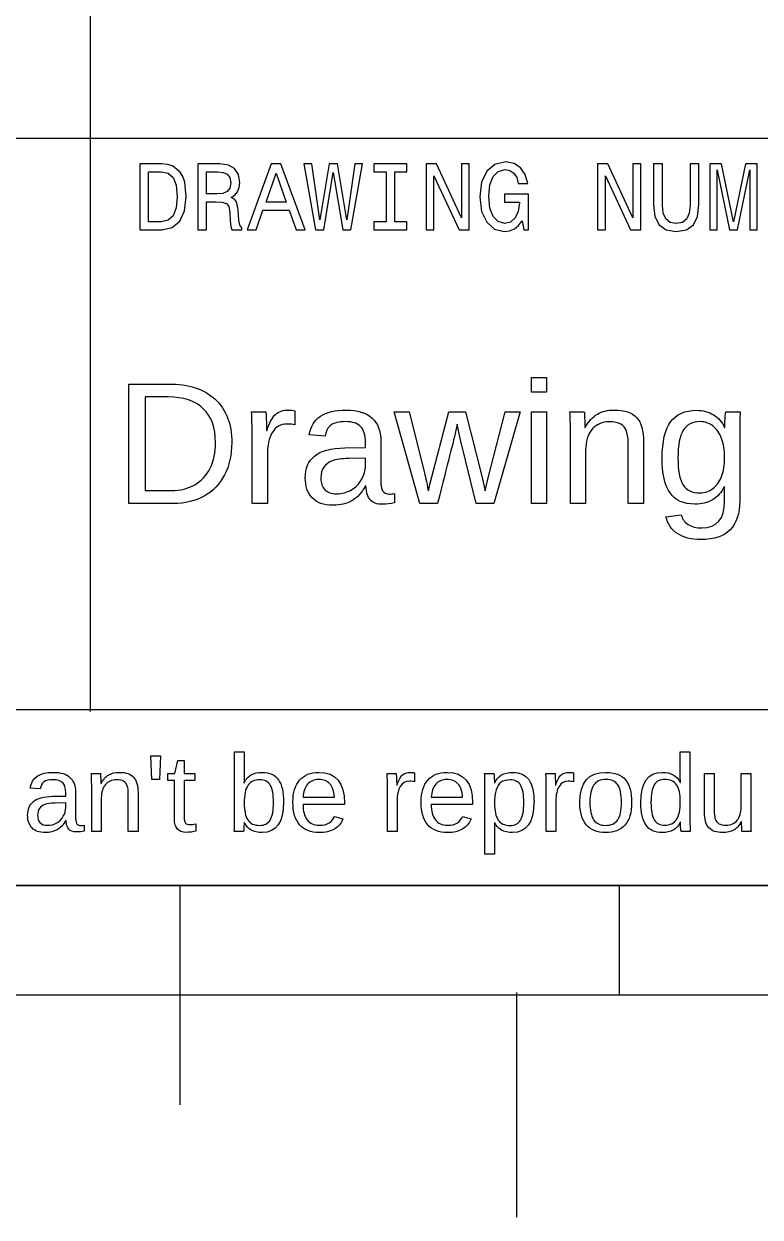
# Model space of a CAD drawing. Extents: x 0 to 297, y -130 to 79.
# Drawn here: x 183.63 to 200.38, y -128.19 to -101.03 of the extents above; entities that cross this region are included whole.
import ezdxf

# ---------------------------------------------------------------- set-up
doc = ezdxf.new("R2010")
doc.units = 0
doc.layers.get('0').update_dxf_attribs({"linetype": 'CONTINUOUS'})

msp = doc.modelspace()

# ---------------------------------------------------------------- linework, layer by layer
at = {"color": 7}
for p, q in [((185.13888, -116.678155), (185.13888, -73.882775)), ((147.08879, -103.636775), (266.15528, -103.636775)), ((186.76288, -104.217775), (186.263881, -104.217775)), ((186.263881, -104.217775), (186.263881, -105.717775)), ((186.89288, -104.230775), (186.76288, -104.217775)), ((186.76288, -104.217775), (186.76288, -104.217775)), ((187.00788, -104.265775), (186.89288, -104.230775)), ((188.085878, -104.217775), (187.584879, -104.217775)), ((187.584879, -104.217775), (187.584879, -105.717775)), ((188.280878, -104.246775), (188.085878, -104.217775)), ((188.422878, -104.328775), (188.280878, -104.246775)), ((189.257877, -104.215775), (188.710878, -105.717775)), ((189.477877, -104.215775), (189.257877, -104.215775)), ((190.026876, -105.717775), (189.477877, -104.215775)), ((190.177876, -104.215775), (190.000876, -104.215775)), ((190.000876, -104.215775), (190.260876, -105.717775)), ((190.363876, -105.493775), (190.177876, -104.215775)), ((190.573875, -104.215775), (190.363876, -105.493775)), ((190.761875, -104.215775), (190.573875, -104.215775)), ((190.975875, -105.493775), (190.761875, -104.215775)), ((191.161875, -104.215775), (190.975875, -105.493775)), ((191.070875, -105.717775), (191.334875, -104.215775)), ((191.334875, -104.215775), (191.161875, -104.215775)), ((192.345873, -104.217775), (191.593874, -104.217775)), ((191.593874, -104.217775), (191.593874, -104.399775)), ((192.345873, -104.399775), (192.345873, -104.217775)), ((193.013873, -104.217775), (192.778873, -104.217775)), ((192.778873, -104.217775), (192.778873, -105.717775)), ((193.582872, -105.447775), (193.013873, -104.217775)), ((193.763872, -104.217775), (193.582872, -104.217775)), ((193.582872, -104.217775), (193.582872, -105.447775)), ((193.763872, -105.717775), (193.763872, -104.217775)), ((194.347871, -104.230775), (194.161871, -104.388775)), ((194.593871, -104.176775), (194.347871, -104.230775)), ((194.78187, -104.211775), (194.593871, -104.176775)), ((194.93087, -104.306775), (194.78187, -104.211775)), ((196.917868, -104.217775), (196.681868, -104.217775)), ((196.681868, -104.217775), (196.681868, -105.717775)), ((197.485867, -105.447775), (196.917868, -104.217775)), ((197.667867, -104.217775), (197.485867, -104.217775)), ((197.485867, -104.217775), (197.485867, -105.447775)), ((197.667867, -105.717775), (197.667867, -104.217775)), ((198.157866, -104.217775), (197.958867, -104.217775)), ((197.958867, -104.217775), (197.958867, -105.147775)), ((198.157866, -105.158775), (198.157866, -104.217775)), ((198.991865, -104.217775), (198.790866, -104.217775)), ((198.790866, -104.217775), (198.790866, -105.158775)), ((198.991865, -105.147775), (198.991865, -104.217775)), ((199.502865, -104.217775), (199.236865, -104.217775)), ((199.236865, -104.217775), (199.236865, -105.717775)), ((199.776864, -105.540775), (199.502865, -104.217775)), ((200.053864, -104.217775), (199.776864, -105.540775)), ((200.316864, -104.217775), (200.053864, -104.217775)), ((200.316864, -105.717775), (200.316864, -104.217775)), ((186.46488, -105.538775), (186.46488, -104.397775)), ((186.46488, -104.397775), (186.74788, -104.397775)), ((186.74788, -104.397775), (186.91288, -104.429775)), ((186.74788, -104.397775), (186.74788, -104.397775)), ((186.91288, -104.429775), (187.02488, -104.529775)), ((187.18288, -104.405775), (187.00788, -104.265775)), ((187.02488, -104.529775), (187.09188, -104.706775)), ((187.242879, -104.509775), (187.18288, -104.405775)), ((187.285879, -104.639775), (187.242879, -104.509775)), ((187.785879, -104.900775), (187.785879, -104.401775)), ((187.785879, -104.401775), (188.029879, -104.401775)), ((188.029879, -104.401775), (188.161878, -104.414775)), ((188.029879, -104.401775), (188.029879, -104.401775)), ((188.161878, -104.414775), (188.254878, -104.455775)), ((188.254878, -104.455775), (188.312878, -104.531775)), ((188.312878, -104.531775), (188.332878, -104.650775)), ((188.509878, -104.464775), (188.422878, -104.328775)), ((188.539878, -104.645775), (188.509878, -104.464775)), ((189.136877, -105.093775), (189.367877, -104.431775)), ((189.367877, -104.431775), (189.598877, -105.093775)), ((190.450876, -105.717775), (190.666875, -104.416775)), ((190.666875, -104.416775), (190.888875, -105.717775)), ((191.593874, -104.399775), (191.870874, -104.399775)), ((191.870874, -104.399775), (191.870874, -105.536775)), ((192.069874, -105.536775), (192.069874, -104.399775)), ((192.069874, -104.399775), (192.345873, -104.399775)), ((192.957873, -105.717775), (192.957873, -104.488775)), ((192.957873, -104.488775), (193.532872, -105.717775)), ((194.161871, -104.388775), (194.042871, -104.637775)), ((194.232871, -104.699775), (194.306871, -104.507775)), ((194.306871, -104.507775), (194.422871, -104.390775)), ((194.422871, -104.390775), (194.580871, -104.349775)), ((194.580871, -104.349775), (194.688871, -104.371775)), ((194.688871, -104.371775), (194.77787, -104.431775)), ((194.77787, -104.431775), (194.84287, -104.533775)), ((195.03687, -104.462775), (194.93087, -104.306775)), ((195.09287, -104.669775), (195.03687, -104.462775)), ((196.860868, -105.717775), (196.860868, -104.488775)), ((196.860868, -104.488775), (197.435867, -105.717775)), ((199.402865, -105.717775), (199.402865, -104.356775)), ((199.402865, -104.356775), (199.683865, -105.717775)), ((199.869864, -105.717775), (200.148864, -104.356775)), ((200.148864, -104.356775), (200.148864, -105.717775)), ((187.09188, -104.706775), (187.11388, -104.967775)), ((187.320879, -104.967775), (187.285879, -104.639775)), ((188.310878, -104.775775), (188.252878, -104.851775)), ((188.332878, -104.650775), (188.310878, -104.775775)), ((188.487878, -104.855775), (188.526878, -104.760775)), ((188.526878, -104.760775), (188.539878, -104.645775)), ((194.042871, -104.637775), (194.001871, -104.967775)), ((194.208871, -104.961775), (194.232871, -104.699775)), ((194.84287, -104.533775), (194.87887, -104.669775)), ((194.87887, -104.669775), (195.09287, -104.669775)), ((187.11388, -104.967775), (187.08988, -105.220775)), ((187.281879, -105.289775), (187.320879, -104.967775)), ((188.016879, -104.900775), (187.785879, -104.900775)), ((188.152878, -104.890775), (188.016879, -104.900775)), ((188.252878, -104.851775), (188.152878, -104.890775)), ((188.340878, -104.985775), (188.427878, -104.931775)), ((188.418878, -105.026775), (188.340878, -104.985775)), ((188.468878, -105.082775), (188.418878, -105.026775)), ((188.427878, -104.931775), (188.487878, -104.855775)), ((194.001871, -104.967775), (194.042871, -105.300775)), ((194.234871, -105.225775), (194.208871, -104.961775)), ((195.11287, -104.907775), (194.565871, -104.907775)), ((194.565871, -104.907775), (194.565871, -105.091775)), ((195.11287, -105.717775), (195.11287, -104.907775)), ((187.08988, -105.220775), (187.02288, -105.398775)), ((187.17388, -105.525775), (187.281879, -105.289775)), ((187.785879, -105.717775), (187.785879, -105.084775)), ((187.785879, -105.084775), (187.990879, -105.084775)), ((187.990879, -105.084775), (188.141878, -105.091775)), ((188.141878, -105.091775), (188.236878, -105.121775)), ((188.236878, -105.121775), (188.288878, -105.192775)), ((188.288878, -105.192775), (188.310878, -105.320775)), ((188.310878, -105.320775), (188.321878, -105.514775)), ((188.504878, -105.261775), (188.468878, -105.082775)), ((188.520878, -105.503775), (188.504878, -105.261775)), ((188.909877, -105.717775), (189.066877, -105.276775)), ((189.066877, -105.276775), (189.665877, -105.276775)), ((189.598877, -105.093775), (189.136877, -105.093775)), ((189.136877, -105.093775), (189.136877, -105.093775)), ((189.665877, -105.276775), (189.823876, -105.717775)), ((194.042871, -105.300775), (194.161871, -105.549775)), ((194.308871, -105.417775), (194.234871, -105.225775)), ((194.565871, -105.091775), (194.90287, -105.091775)), ((194.87687, -105.302775), (194.80787, -105.449775)), ((194.90287, -105.104775), (194.87687, -105.302775)), ((194.90287, -105.091775), (194.90287, -105.104775)), ((197.958867, -105.147775), (197.989867, -105.417775)), ((197.958867, -105.147775), (197.958867, -105.147775)), ((198.174866, -105.344775), (198.157866, -105.158775)), ((198.233866, -105.473775), (198.174866, -105.344775)), ((198.771866, -105.341775), (198.713866, -105.473775)), ((198.790866, -105.158775), (198.771866, -105.341775)), ((198.959865, -105.419775), (198.991865, -105.147775)), ((186.74788, -105.538775), (186.46488, -105.538775)), ((186.90788, -105.503775), (186.74788, -105.538775)), ((187.02288, -105.398775), (186.90788, -105.503775)), ((186.99888, -105.670775), (187.17388, -105.525775)), ((188.321878, -105.514775), (188.334878, -105.642775)), ((188.537878, -105.616775), (188.520878, -105.503775)), ((188.587878, -105.676775), (188.537878, -105.616775)), ((191.870874, -105.536775), (191.593874, -105.536775)), ((191.593874, -105.536775), (191.593874, -105.717775)), ((191.870874, -105.536775), (191.870874, -105.536775)), ((192.345873, -105.536775), (192.069874, -105.536775)), ((192.345873, -105.717775), (192.345873, -105.536775)), ((194.161871, -105.549775), (194.336871, -105.707775)), ((194.422871, -105.534775), (194.308871, -105.417775)), ((194.569871, -105.573775), (194.422871, -105.534775)), ((194.70187, -105.542775), (194.569871, -105.573775)), ((194.80787, -105.449775), (194.70187, -105.542775)), ((194.88587, -105.622775), (194.96787, -105.516775)), ((194.96787, -105.516775), (195.00487, -105.717775)), ((194.96787, -105.516775), (194.96787, -105.516775)), ((197.989867, -105.417775), (198.084866, -105.609775)), ((198.084866, -105.609775), (198.244866, -105.720775)), ((198.332866, -105.551775), (198.233866, -105.473775)), ((198.475866, -105.577775), (198.332866, -105.551775)), ((198.613866, -105.551775), (198.475866, -105.577775)), ((198.713866, -105.473775), (198.613866, -105.551775)), ((198.704866, -105.720775), (198.864866, -105.609775)), ((198.864866, -105.609775), (198.959865, -105.419775)), ((186.263881, -105.717775), (186.76288, -105.717775)), ((186.76288, -105.717775), (186.99888, -105.670775)), ((187.584879, -105.717775), (187.785879, -105.717775)), ((187.584879, -105.717775), (187.584879, -105.717775)), ((188.334878, -105.642775), (188.360878, -105.717775)), ((188.360878, -105.717775), (188.587878, -105.717775)), ((188.587878, -105.717775), (188.587878, -105.676775)), ((188.710878, -105.717775), (188.909877, -105.717775)), ((188.710878, -105.717775), (188.710878, -105.717775)), ((189.823876, -105.717775), (190.026876, -105.717775)), ((190.260876, -105.717775), (190.450876, -105.717775)), ((190.260876, -105.717775), (190.260876, -105.717775)), ((190.888875, -105.717775), (191.070875, -105.717775)), ((191.593874, -105.717775), (192.345873, -105.717775)), ((192.778873, -105.717775), (192.957873, -105.717775)), ((192.778873, -105.717775), (192.778873, -105.717775)), ((193.532872, -105.717775), (193.763872, -105.717775)), ((194.336871, -105.707775), (194.556871, -105.758775)), ((194.556871, -105.758775), (194.680871, -105.741775)), ((194.680871, -105.741775), (194.79087, -105.698775)), ((194.79087, -105.698775), (194.88587, -105.622775)), ((195.00487, -105.717775), (195.11287, -105.717775)), ((196.681868, -105.717775), (196.860868, -105.717775)), ((196.681868, -105.717775), (196.681868, -105.717775)), ((197.435867, -105.717775), (197.667867, -105.717775)), ((198.244866, -105.720775), (198.475866, -105.758775)), ((198.475866, -105.758775), (198.704866, -105.720775)), ((199.236865, -105.717775), (199.402865, -105.717775)), ((199.236865, -105.717775), (199.236865, -105.717775)), ((199.683865, -105.717775), (199.869864, -105.717775)), ((200.148864, -105.717775), (200.316864, -105.717775)), ((195.17691, -109.416261), (195.17691, -109.084431)), ((195.17691, -109.084431), (195.52418, -109.084431)), ((195.52418, -109.084431), (195.52418, -109.416261)), ((186.01682, -111.947441), (186.01682, -109.229121)), ((186.01682, -109.229121), (186.91585, -109.229121)), ((195.52418, -109.416261), (195.17691, -109.416261)), ((186.90813, -109.524301), (186.38531, -109.524301)), ((186.38531, -109.524301), (186.38531, -111.652261)), ((188.80842, -109.859991), (189.13639, -109.859991)), ((189.79645, -109.840691), (189.79645, -110.159011)), ((192.63799, -111.947441), (192.05342, -109.859991)), ((192.05342, -109.859991), (192.39683, -109.859991)), ((192.39683, -109.859991), (192.74988, -111.277991)), ((192.86568, -111.517221), (193.30169, -109.859991)), ((193.30169, -109.859991), (193.67403, -109.859991)), ((193.67403, -109.859991), (194.03866, -111.293421)), ((194.18726, -111.391821), (194.58275, -109.859991)), ((194.9223, -109.859991), (194.32418, -111.947441)), ((194.58275, -109.859991), (194.9223, -109.859991)), ((195.17691, -111.947441), (195.17691, -109.859991)), ((195.17691, -109.859991), (195.52418, -109.859991)), ((195.52418, -109.859991), (195.52418, -111.947441)), ((196.05278, -109.859951), (196.38076, -109.859951)), ((199.60094, -109.859951), (199.93084, -109.859951)), ((193.55634, -110.471561), (193.48684, -110.145521)), ((196.39676, -110.216881), (196.40276, -110.216881)), ((199.57354, -110.216861), (199.57754, -110.216861)), ((188.82002, -111.947441), (188.82002, -110.346161)), ((189.15179, -110.286351), (189.15979, -110.286351)), ((190.48497, -110.417261), (190.12227, -110.384461)), ((193.92097, -111.947441), (193.55634, -110.471561)), ((196.06438, -111.947401), (196.06438, -110.305611)), ((199.91924, -110.292101), (199.91924, -111.887591)), ((187.98659, -110.560311), (187.98659, -110.560311)), ((188.357, -110.560311), (188.357, -110.560311)), ((190.93063, -110.681851), (191.39944, -110.673851)), ((191.39944, -110.673851), (191.39944, -110.560031)), ((191.75056, -110.523371), (191.75056, -111.422401)), ((196.41165, -110.737761), (196.41165, -111.947401)), ((197.38205, -111.947441), (197.38205, -110.623971)), ((197.73201, -110.556411), (197.73201, -111.947401)), ((189.16751, -110.859321), (189.16751, -111.947421)), ((191.39942, -110.917241), (191.01935, -110.925241)), ((191.39942, -111.088941), (191.39942, -110.917241)), ((199.57368, -110.903661), (199.57368, -110.903711)), ((194.03866, -111.293421), (194.12746, -111.659981)), ((191.41099, -111.547861), (191.39939, -111.547861)), ((192.83288, -111.659981), (192.86568, -111.517221)), ((194.12746, -111.659981), (194.18726, -111.391821)), ((199.57368, -111.559621), (199.56968, -111.559621)), ((199.57368, -111.895311), (199.57368, -111.559621)), ((186.38531, -111.652261), (186.99109, -111.652261)), ((190.73966, -111.725911), (190.73963, -111.725581)), ((192.05923, -111.719541), (192.05923, -111.935611)), ((187.03353, -111.947441), (186.01682, -111.947441)), ((189.16751, -111.947421), (188.82002, -111.947441)), ((190.66048, -111.985811), (190.66053, -111.986031)), ((193.03927, -111.947441), (192.63799, -111.947441)), ((194.32418, -111.947441), (193.92097, -111.947441)), ((195.52418, -111.947441), (195.17691, -111.947441)), ((196.41165, -111.947401), (196.06438, -111.947401)), ((197.73201, -111.947401), (197.38205, -111.947441)), ((198.24057, -112.252261), (198.58976, -112.202061)), ((199.04529, -112.767331), (199.04507, -112.767371)), ((147.08866, -116.636775), (266.15514, -116.636775)), ((186.53853, -118.231275), (186.51293, -117.690505)), ((186.51293, -117.690505), (186.73754, -117.690505)), ((186.73754, -117.690505), (186.71065, -118.231275)), ((187.06221, -118.089675), (187.12691, -117.794265)), ((187.12691, -117.794265), (187.2734, -117.794265)), ((187.2734, -117.794265), (187.2734, -118.089675)), ((188.42118, -119.138255), (188.42118, -117.598945)), ((188.42118, -117.598945), (188.64091, -117.598945)), ((188.64091, -117.598945), (188.64091, -118.115305)), ((198.56611, -118.146985), (198.56611, -117.598885)), ((198.56611, -117.598885), (198.78584, -117.598885)), ((198.78584, -117.598885), (198.78584, -119.138195)), ((185.16187, -118.089715), (185.36939, -118.089715)), ((186.90107, -118.249585), (186.90107, -118.089675)), ((186.90107, -118.089675), (187.06221, -118.089675)), ((187.2734, -118.089675), (187.51754, -118.089675)), ((187.51754, -118.089675), (187.51754, -118.249585)), ((191.89407, -118.089675), (192.10159, -118.089675)), ((192.51941, -118.077415), (192.51941, -118.278835)), ((194.11231, -118.089675), (194.32471, -118.089675)), ((195.50736, -118.089675), (195.71488, -118.089675)), ((196.1327, -118.077415), (196.1327, -118.278835)), ((199.11577, -118.089695), (199.33759, -118.089675)), ((199.11577, -118.969815), (199.11577, -118.089695)), ((199.33759, -118.089675), (199.33759, -118.927075)), ((199.95163, -118.855025), (199.95163, -118.089645)), ((199.95163, -118.089645), (200.17135, -118.089645)), ((200.17135, -118.089645), (200.17135, -119.128455)), ((185.16887, -119.410515), (185.16887, -118.371695)), ((185.37839, -118.315635), (185.38239, -118.315635)), ((186.71065, -118.231275), (186.53853, -118.231275)), ((187.05366, -118.249585), (186.90107, -118.249585)), ((187.05366, -119.130935), (187.05366, -118.249585)), ((187.51754, -118.249585), (187.2734, -118.249585)), ((187.2734, -118.249585), (187.2734, -119.083325)), ((188.63591, -118.302075), (188.64091, -118.302075)), ((192.11159, -118.359445), (192.11659, -118.359445)), ((194.11931, -119.929275), (194.11931, -118.359445)), ((194.33771, -118.302175), (194.34271, -118.302175)), ((195.72488, -118.359445), (195.72988, -118.359445)), ((198.56811, -118.294695), (198.56611, -118.146985)), ((198.56611, -118.294695), (198.56811, -118.294695)), ((183.99939, -118.442295), (183.7699, -118.421495)), ((184.28145, -118.609695), (184.57808, -118.604695)), ((184.57808, -118.604695), (184.57808, -118.532695)), ((184.80017, -118.509385), (184.80017, -119.078235)), ((185.3886, -118.645135), (185.3886, -119.410515)), ((186.00264, -119.410475), (186.00264, -118.573075)), ((186.22346, -118.530455), (186.22346, -119.410585)), ((189.98213, -118.628035), (190.69502, -118.628005)), ((191.90107, -119.410475), (191.90107, -118.397285)), ((192.89961, -118.628035), (193.6125, -118.628005)), ((195.51436, -119.410475), (195.51436, -118.397285)), ((184.578, -118.758655), (184.33752, -118.763655)), ((184.578, -118.867295), (184.578, -118.758655)), ((189.30719, -118.750965), (189.30708, -118.750965)), ((189.53812, -118.743995), (189.53779, -118.743965)), ((190.92208, -118.796415), (189.97969, -118.796455)), ((190.92208, -118.767115), (190.92208, -118.796415)), ((192.12148, -118.721955), (192.12148, -119.410435)), ((193.83956, -118.796415), (192.89717, -118.796455)), ((193.83956, -118.767115), (193.83956, -118.796415)), ((195.00533, -118.748935), (195.00532, -118.748965)), ((195.23749, -118.744045), (195.23604, -118.743965)), ((195.73477, -118.721955), (195.73477, -119.410435)), ((197.22827, -118.748855), (197.22822, -118.748855)), ((197.45894, -118.748855), (197.45894, -118.748855)), ((197.89961, -118.748855), (197.89961, -118.748855)), ((184.58527, -119.157035), (184.57827, -119.157035)), ((190.69381, -119.067435), (190.88668, -119.122335)), ((193.61129, -119.067435), (193.80416, -119.122335)), ((199.96083, -119.184615), (199.95683, -119.184615)), ((184.11074, -119.434185), (184.11055, -119.434885)), ((184.16058, -119.270175), (184.16055, -119.270095)), ((184.99547, -119.265735), (184.99547, -119.402455)), ((185.3886, -119.410515), (185.16887, -119.410515)), ((186.22346, -119.410585), (186.00264, -119.410475)), ((187.53949, -119.238305), (187.5395, -119.400705)), ((188.62658, -119.410475), (188.41418, -119.410475)), ((188.64058, -119.205405), (188.63858, -119.205405)), ((192.12148, -119.410435), (191.90107, -119.410475)), ((194.34004, -119.205395), (194.33404, -119.205395)), ((194.33904, -119.412915), (194.33904, -119.929275)), ((195.73477, -119.410435), (195.51436, -119.410475)), ((198.56988, -119.198035), (198.56611, -119.198065)), ((198.79284, -119.410415), (198.58288, -119.410415)), ((200.17835, -119.410445), (199.97083, -119.410445)), ((194.33904, -119.929275), (194.11931, -119.929275)), ((9.995553, -120.629921), (286.70447, -120.629921)), ((147.09296, -120.636775), (287.18473, -120.636775)), ((187.175, -120.629921), (187.175, -125.629921)), ((197.175, -120.629921), (197.175, -123.129921)), ((137.15173, -123.129921), (287.19826, -123.129921)), ((194.842, -123.074191), (194.842, -128.185651))]:
    msp.add_line(p, q, dxfattribs=at)
for points in [[(186.91585, -109.229121), (187.376297, -109.229121), (187.73128, -109.344878), (187.9808, -109.576391)], [(187.70877, -109.790531), (187.52485, -109.613045), (187.25797, -109.524301), (186.90813, -109.524301)], [(187.9808, -109.576391), (188.2316, -109.806611), (188.357, -110.134585), (188.357, -110.560311)], [(187.98659, -110.560311), (187.98659, -110.223331), (187.893983, -109.966738), (187.70877, -109.790531)], [(188.82002, -110.346161), (188.82002, -110.199535), (188.816153, -110.037478), (188.80842, -109.859991)], [(189.13639, -109.859991), (189.146657, -110.096645), (189.15179, -110.238765), (189.15179, -110.286351)], [(189.15979, -110.286351), (189.215123, -110.107578), (189.27879, -109.985391), (189.35079, -109.919791)], [(189.35079, -109.919791), (189.422817, -109.854191), (189.524423, -109.821391), (189.65561, -109.821391)], [(189.65561, -109.821391), (189.701877, -109.821391), (189.748823, -109.827825), (189.79645, -109.840691)], [(190.12227, -110.384461), (190.18147, -110.008901), (190.46057, -109.821121), (190.95957, -109.821121)], [(190.95957, -109.821121), (191.221943, -109.821121), (191.41937, -109.881571), (191.55185, -110.002471)], [(196.06438, -110.305611), (196.06438, -110.062525), (196.060513, -109.913971), (196.05278, -109.859951)], [(196.38076, -109.859951), (196.382093, -109.866618), (196.383427, -109.883985), (196.38476, -109.912051)], [(196.38476, -109.912051), (196.386093, -109.940318), (196.387427, -109.973118), (196.38876, -110.010451)], [(196.40276, -110.216881), (196.4825, -110.072828), (196.57446, -109.971221), (196.67864, -109.912061)], [(196.67864, -109.912061), (196.784107, -109.851595), (196.914653, -109.821361), (197.07028, -109.821361)], [(197.07028, -109.821361), (197.29922, -109.821361), (197.466423, -109.878598), (197.57189, -109.993071)], [(198.34654, -110.091461), (198.47644, -109.915255), (198.673223, -109.827151), (198.93689, -109.827151)], [(198.93689, -109.827151), (199.084797, -109.827151), (199.21277, -109.861235), (199.32081, -109.929401)], [(199.32081, -109.929401), (199.430137, -109.996281), (199.51438, -110.092101), (199.57354, -110.216861)], [(199.58554, -110.016221), (199.590873, -109.921041), (199.596007, -109.868951), (199.60094, -109.859951)], [(199.93084, -109.859951), (199.923107, -109.929405), (199.91924, -110.073455), (199.91924, -110.292101)], [(189.61124, -110.139711), (189.467187, -110.139711), (189.357217, -110.202091), (189.28133, -110.326851)], [(189.79645, -110.159011), (189.750117, -110.146145), (189.68838, -110.139711), (189.61124, -110.139711)], [(190.6123, -110.164531), (190.54156, -110.217265), (190.499117, -110.301508), (190.48497, -110.417261)], [(190.95185, -110.085431), (190.796223, -110.085431), (190.68304, -110.111798), (190.6123, -110.164531)], [(191.2914, -110.195401), (191.219373, -110.122088), (191.10619, -110.085431), (190.95185, -110.085431)], [(191.39944, -110.560031), (191.39944, -110.390258), (191.363427, -110.268715), (191.2914, -110.195401)], [(191.55185, -110.002471), (191.684323, -110.122085), (191.75056, -110.295718), (191.75056, -110.523371)], [(193.48684, -110.145521), (193.47524, -110.203388), (193.45724, -110.286988), (193.43284, -110.396321)], [(196.38876, -110.010451), (196.391427, -110.046451), (196.394093, -110.115261), (196.39676, -110.216881)], [(196.95184, -110.089531), (196.784633, -110.089531), (196.6528, -110.146765), (196.55634, -110.261231)], [(197.21229, -110.139731), (197.15309, -110.106265), (197.066273, -110.089531), (196.95184, -110.089531)], [(197.34155, -110.303721), (197.31455, -110.227835), (197.271463, -110.173171), (197.21229, -110.139731)], [(197.57189, -109.993071), (197.678637, -110.106251), (197.73201, -110.294031), (197.73201, -110.556411)], [(198.15361, -110.907531), (198.15361, -110.538405), (198.21792, -110.266381), (198.34654, -110.091461)], [(199.02197, -110.085701), (198.844477, -110.085701), (198.715217, -110.150011), (198.63419, -110.278631)], [(199.3075, -110.184101), (199.223893, -110.118501), (199.128717, -110.085701), (199.02197, -110.085701)], [(199.50428, -110.465771), (199.457947, -110.342305), (199.392353, -110.248415), (199.3075, -110.184101)], [(199.57754, -110.216861), (199.57754, -110.178261), (199.580207, -110.111381), (199.58554, -110.016221)], [(189.28133, -110.326851), (189.20545, -110.450325), (189.16751, -110.627815), (189.16751, -110.859321)], [(193.43284, -110.396321), (193.408373, -110.504361), (193.277183, -111.021401), (193.03927, -111.947441)], [(196.55634, -110.261231), (196.45988, -110.375705), (196.41165, -110.534548), (196.41165, -110.737761)], [(197.38205, -110.623971), (197.38205, -110.486351), (197.36855, -110.379601), (197.34155, -110.303721)], [(198.63419, -110.278631), (198.553157, -110.407245), (198.51264, -110.615601), (198.51264, -110.903701)], [(199.57368, -110.903711), (199.57368, -110.733938), (199.550547, -110.587958), (199.50428, -110.465771)], [(187.86504, -111.142941), (187.946073, -110.978315), (187.98659, -110.784105), (187.98659, -110.560311)], [(188.357, -110.560311), (188.357, -110.840691), (188.30234, -111.086348), (188.19302, -111.297281)], [(190.24188, -110.867061), (190.384647, -110.751308), (190.61423, -110.689571), (190.93063, -110.681851)], [(190.02967, -111.364811), (190.02967, -111.148731), (190.100407, -110.982815), (190.24188, -110.867061)], [(190.64701, -110.975441), (190.563403, -111.006308), (190.499093, -111.053895), (190.45408, -111.118201)], [(191.01935, -110.925241), (190.85601, -110.927908), (190.731897, -110.944641), (190.64701, -110.975441)], [(198.33303, -111.708171), (198.213417, -111.538398), (198.15361, -111.271518), (198.15361, -110.907531)], [(198.51264, -110.903701), (198.51264, -111.189235), (198.550583, -111.394381), (198.62647, -111.519141)], [(199.50428, -111.333891), (199.550547, -111.212991), (199.57368, -111.069581), (199.57368, -110.903661)], [(187.51585, -111.521081), (187.667617, -111.433621), (187.784013, -111.307575), (187.86504, -111.142941)], [(188.19302, -111.297281), (188.083693, -111.506928), (187.92871, -111.667701), (187.72807, -111.779601)], [(190.45408, -111.118201), (190.40908, -111.182535), (190.38658, -111.266778), (190.38658, -111.370931)], [(191.31262, -111.401481), (191.370487, -111.299875), (191.39942, -111.195695), (191.39942, -111.088941)], [(192.74988, -111.277991), (192.75888, -111.308858), (192.786547, -111.436188), (192.83288, -111.659981)], [(186.99109, -111.652261), (187.19045, -111.652261), (187.36537, -111.608535), (187.51585, -111.521081)], [(190.18786, -111.820111), (190.0824, -111.709498), (190.02967, -111.557731), (190.02967, -111.364811)], [(190.38658, -111.370931), (190.38658, -111.484118), (190.416813, -111.571578), (190.47728, -111.633311)], [(191.07918, -111.638781), (191.178213, -111.580915), (191.256027, -111.501815), (191.31262, -111.401481)], [(191.39939, -111.547861), (191.310643, -111.707348), (191.207107, -111.820531), (191.08878, -111.887411)], [(191.50939, -111.866191), (191.451523, -111.798025), (191.418723, -111.691915), (191.41099, -111.547861)], [(191.75056, -111.422401), (191.75056, -111.525295), (191.76406, -111.603108), (191.79106, -111.655841)], [(198.62647, -111.519141), (198.70235, -111.643895), (198.832253, -111.706271), (199.01618, -111.706271)], [(199.56968, -111.559621), (199.50408, -111.693381), (199.41405, -111.794345), (199.29959, -111.862511)], [(199.3075, -111.609771), (199.392387, -111.545438), (199.45798, -111.453478), (199.50428, -111.333891)], [(187.72807, -111.779601), (187.527423, -111.891495), (187.29591, -111.947441), (187.03353, -111.947441)], [(190.66053, -111.986031), (190.450883, -111.986031), (190.293327, -111.930725), (190.18786, -111.820111)], [(190.47728, -111.633311), (190.539013, -111.695045), (190.626473, -111.725911), (190.73966, -111.725911)], [(190.73963, -111.725581), (190.866963, -111.725581), (190.980147, -111.696648), (191.07918, -111.638781)], [(191.79106, -111.655841), (191.81806, -111.707308), (191.869507, -111.733041), (191.9454, -111.733041)], [(191.9454, -111.733041), (191.978867, -111.733041), (192.01681, -111.728541), (192.05923, -111.719541)], [(198.8983, -111.962831), (198.642353, -111.962831), (198.45393, -111.877945), (198.33303, -111.708171)], [(199.29959, -111.862511), (199.185117, -111.929391), (199.051353, -111.962831), (198.8983, -111.962831)], [(199.01618, -111.706271), (199.1255, -111.706271), (199.222607, -111.674105), (199.3075, -111.609771)], [(191.08878, -111.887411), (190.971733, -111.953011), (190.828967, -111.985811), (190.66048, -111.985811)], [(191.79106, -111.966511), (191.662447, -111.966511), (191.568557, -111.933071), (191.50939, -111.866191)], [(192.05923, -111.935611), (191.97177, -111.956211), (191.88238, -111.966511), (191.79106, -111.966511)], [(199.91924, -111.887591), (199.91924, -112.474085), (199.627923, -112.767331), (199.04529, -112.767331)], [(199.05471, -112.503031), (199.40069, -112.503031), (199.57368, -112.300458), (199.57368, -111.895311)], [(198.50102, -112.632331), (198.365973, -112.543585), (198.279157, -112.416895), (198.24057, -112.252261)], [(198.58976, -112.202061), (198.612893, -112.298528), (198.663697, -112.372485), (198.74217, -112.423931)], [(199.04507, -112.767371), (198.817417, -112.767371), (198.636067, -112.722358), (198.50102, -112.632331)], [(198.74217, -112.423931), (198.821917, -112.476665), (198.926097, -112.503031), (199.05471, -112.503031)], [(183.7699, -118.421495), (183.807367, -118.183862), (183.98396, -118.065045), (184.29968, -118.065045)], [(184.29968, -118.065045), (184.465693, -118.065045), (184.590613, -118.103295), (184.67444, -118.179795)], [(185.16887, -118.371695), (185.16887, -118.217889), (185.166537, -118.123895), (185.16187, -118.089715)], [(185.36939, -118.089715), (185.370057, -118.093715), (185.370723, -118.104715), (185.37139, -118.122715)], [(185.55695, -118.122765), (185.623683, -118.084499), (185.706287, -118.065365), (185.80476, -118.065365)], [(185.80476, -118.065365), (185.949613, -118.065365), (186.055407, -118.101582), (186.12214, -118.174015)], [(188.80204, -118.120185), (188.869587, -118.083585), (188.953, -118.065285), (189.05228, -118.065285)], [(189.05228, -118.065285), (189.219113, -118.065285), (189.34159, -118.121439), (189.41971, -118.233745)], [(189.90157, -118.239765), (190.00411, -118.123392), (190.15019, -118.065205), (190.33981, -118.065205)], [(190.33981, -118.065205), (190.72799, -118.065205), (190.92208, -118.299175), (190.92208, -118.767115)], [(191.90107, -118.397285), (191.90107, -118.304512), (191.898737, -118.201975), (191.89407, -118.089675)], [(192.10159, -118.089675), (192.108257, -118.239415), (192.11159, -118.329339), (192.11159, -118.359445)], [(192.23744, -118.127515), (192.28304, -118.085982), (192.34733, -118.065215), (192.43031, -118.065215)], [(192.43031, -118.065215), (192.459577, -118.065215), (192.489277, -118.069282), (192.51941, -118.077415)], [(192.81905, -118.239765), (192.92159, -118.123392), (193.06767, -118.065205), (193.25729, -118.065205)], [(193.25729, -118.065205), (193.64547, -118.065205), (193.83956, -118.299175), (193.83956, -118.767115)], [(194.11931, -118.359445), (194.11931, -118.223539), (194.116977, -118.133615), (194.11231, -118.089675)], [(194.32471, -118.089675), (194.325377, -118.093009), (194.32671, -118.104809), (194.32871, -118.125075)], [(194.49774, -118.123955), (194.562007, -118.085689), (194.646643, -118.066555), (194.75165, -118.066555)], [(194.75165, -118.066555), (194.91441, -118.066555), (195.036073, -118.121082), (195.11664, -118.230135)], [(195.51436, -118.397285), (195.51436, -118.304512), (195.512027, -118.201975), (195.50736, -118.089675)], [(195.71488, -118.089675), (195.721547, -118.239415), (195.72488, -118.329339), (195.72488, -118.359445)], [(195.85073, -118.127515), (195.89633, -118.085982), (195.96062, -118.065215), (196.0436, -118.065215)], [(196.0436, -118.065215), (196.072867, -118.065215), (196.102567, -118.069282), (196.1327, -118.077415)], [(196.27852, -118.748855), (196.27852, -118.293122), (196.475867, -118.065255), (196.87056, -118.065255)], [(196.87056, -118.065255), (197.07238, -118.065255), (197.220897, -118.121002), (197.31611, -118.232495)], [(197.66889, -118.756145), (197.66889, -118.295532), (197.830837, -118.065225), (198.15473, -118.065225)], [(198.15473, -118.065225), (198.25483, -118.065225), (198.338247, -118.083525), (198.40498, -118.120125)], [(184.07999, -118.282385), (184.035257, -118.315719), (184.00839, -118.369022), (183.99939, -118.442295)], [(184.29484, -118.232385), (184.196367, -118.232385), (184.12475, -118.249052), (184.07999, -118.282385)], [(184.50968, -118.301985), (184.46408, -118.255585), (184.392467, -118.232385), (184.29484, -118.232385)], [(184.57808, -118.532695), (184.57808, -118.425275), (184.55528, -118.348372), (184.50968, -118.301985)], [(184.67444, -118.179795), (184.75826, -118.255475), (184.80017, -118.365339), (184.80017, -118.509385)], [(185.37139, -118.122715), (185.372057, -118.140649), (185.372723, -118.161415), (185.37339, -118.185015)], [(185.37339, -118.185015), (185.374723, -118.207815), (185.37639, -118.251355), (185.37839, -118.315635)], [(185.38239, -118.315635), (185.432857, -118.224489), (185.491043, -118.160199), (185.55695, -118.122765)], [(185.4802, -118.343615), (185.419133, -118.416049), (185.3886, -118.516555), (185.3886, -118.645135)], [(185.73044, -118.234975), (185.624647, -118.234975), (185.541233, -118.271189), (185.4802, -118.343615)], [(185.89524, -118.266675), (185.857773, -118.245542), (185.80284, -118.234975), (185.73044, -118.234975)], [(185.97704, -118.370435), (185.959973, -118.322435), (185.932707, -118.287849), (185.89524, -118.266675)], [(186.00264, -118.573075), (186.00264, -118.485995), (185.994107, -118.418449), (185.97704, -118.370435)], [(186.12214, -118.174015), (186.189687, -118.245629), (186.22346, -118.364442), (186.22346, -118.530455)], [(188.64091, -118.115305), (188.64091, -118.168239), (188.639243, -118.230495), (188.63591, -118.302075)], [(188.72485, -118.361555), (188.668717, -118.446195), (188.64065, -118.580475), (188.64065, -118.764395)], [(188.64091, -118.302075), (188.681577, -118.217442), (188.735287, -118.156812), (188.80204, -118.120185)], [(188.99584, -118.234605), (188.87214, -118.234605), (188.78181, -118.276922), (188.72485, -118.361555)], [(189.23388, -118.354235), (189.18508, -118.274482), (189.105733, -118.234605), (188.99584, -118.234605)], [(189.30708, -118.750965), (189.30708, -118.566232), (189.28268, -118.433989), (189.23388, -118.354235)], [(189.41971, -118.233745), (189.49865, -118.346052), (189.53812, -118.516135), (189.53812, -118.743995)], [(189.74899, -118.741475), (189.74899, -118.523375), (189.79985, -118.356139), (189.90157, -118.239765)], [(190.08223, -118.335065), (190.020363, -118.405865), (189.986997, -118.503522), (189.98213, -118.628035)], [(190.33613, -118.227645), (190.229523, -118.227645), (190.14489, -118.263452), (190.08223, -118.335065)], [(190.58882, -118.324045), (190.53022, -118.259779), (190.44599, -118.227645), (190.33613, -118.227645)], [(190.69502, -118.628005), (190.68282, -118.488845), (190.64742, -118.387525), (190.58882, -118.324045)], [(192.11659, -118.359445), (192.15159, -118.246325), (192.191873, -118.169015), (192.23744, -118.127515)], [(192.40222, -118.266635), (192.311073, -118.266635), (192.241493, -118.306105), (192.19348, -118.385045)], [(192.51941, -118.278835), (192.490143, -118.270702), (192.45108, -118.266635), (192.40222, -118.266635)], [(192.66647, -118.741475), (192.66647, -118.523375), (192.71733, -118.356139), (192.81905, -118.239765)], [(192.99971, -118.335065), (192.937843, -118.405865), (192.904477, -118.503522), (192.89961, -118.628035)], [(193.25361, -118.227645), (193.147003, -118.227645), (193.06237, -118.263452), (192.99971, -118.335065)], [(193.5063, -118.324045), (193.4477, -118.259779), (193.36347, -118.227645), (193.25361, -118.227645)], [(193.6125, -118.628005), (193.6003, -118.488845), (193.5649, -118.387525), (193.5063, -118.324045)], [(194.32871, -118.125075), (194.330043, -118.144609), (194.33171, -118.175142), (194.33371, -118.216675)], [(194.33371, -118.216675), (194.336377, -118.258209), (194.33771, -118.286709), (194.33771, -118.302175)], [(194.34271, -118.302175), (194.381777, -118.220795), (194.433453, -118.161389), (194.49774, -118.123955)], [(194.48893, -118.291165), (194.44013, -118.327765), (194.402693, -118.385139), (194.37662, -118.463285)], [(194.694, -118.236265), (194.606927, -118.236265), (194.53857, -118.254565), (194.48893, -118.291165)], [(194.93082, -118.354675), (194.881153, -118.275735), (194.802213, -118.236265), (194.694, -118.236265)], [(195.00532, -118.748965), (195.00532, -118.565045), (194.980487, -118.433615), (194.93082, -118.354675)], [(195.11664, -118.230135), (195.197207, -118.339182), (195.23749, -118.510485), (195.23749, -118.744045)], [(195.72988, -118.359445), (195.76488, -118.246325), (195.805163, -118.169015), (195.85073, -118.127515)], [(196.01551, -118.266635), (195.92437, -118.266635), (195.85479, -118.306105), (195.80677, -118.385045)], [(196.1327, -118.278835), (196.103433, -118.270702), (196.06437, -118.266635), (196.01551, -118.266635)], [(196.59466, -118.354565), (196.537727, -118.438385), (196.50926, -118.569815), (196.50926, -118.748855)], [(196.8742, -118.227615), (196.74562, -118.227615), (196.65244, -118.269932), (196.59466, -118.354565)], [(197.14642, -118.352125), (197.092687, -118.269119), (197.001947, -118.227615), (196.8742, -118.227615)], [(197.22822, -118.748855), (197.22822, -118.566562), (197.200953, -118.434319), (197.14642, -118.352125)], [(197.31611, -118.232495), (197.41133, -118.343169), (197.45894, -118.515289), (197.45894, -118.748855)], [(197.97281, -118.350905), (197.92401, -118.432285), (197.89961, -118.564935), (197.89961, -118.748855)], [(198.21329, -118.227615), (198.10261, -118.227615), (198.02245, -118.268712), (197.97281, -118.350905)], [(198.48184, -118.349685), (198.425707, -118.268305), (198.33619, -118.227615), (198.21329, -118.227615)], [(198.40498, -118.120125), (198.471707, -118.156725), (198.525417, -118.214915), (198.56611, -118.294695)], [(198.56604, -118.734205), (198.56604, -118.559239), (198.537973, -118.431065), (198.48184, -118.349685)], [(183.84566, -118.726875), (183.935993, -118.653635), (184.081257, -118.614575), (184.28145, -118.609695)], [(192.19348, -118.385045), (192.14548, -118.463165), (192.12148, -118.575469), (192.12148, -118.721955)], [(194.37662, -118.463285), (194.35142, -118.540599), (194.33882, -118.641512), (194.33882, -118.766025)], [(195.80677, -118.385045), (195.75877, -118.463165), (195.73477, -118.575469), (195.73477, -118.721955)], [(183.71138, -119.041825), (183.71138, -118.905105), (183.75614, -118.800122), (183.84566, -118.726875)], [(183.97986, -118.885655), (183.951393, -118.926322), (183.93716, -118.979625), (183.93716, -119.045565)], [(184.10193, -118.795355), (184.048997, -118.814889), (184.008307, -118.844989), (183.97986, -118.885655)], [(184.33752, -118.763655), (184.234167, -118.764989), (184.155637, -118.775555), (184.10193, -118.795355)], [(184.5231, -119.065055), (184.5597, -119.000789), (184.578, -118.934869), (184.578, -118.867295)], [(188.64065, -118.764395), (188.64065, -118.937735), (188.668317, -119.065909), (188.72365, -119.148915)], [(189.53779, -118.743965), (189.53779, -119.204579), (189.375843, -119.434885), (189.05195, -119.434885)], [(189.23269, -119.150135), (189.282357, -119.067942), (189.30719, -118.934885), (189.30719, -118.750965)], [(189.90157, -119.260275), (189.79985, -119.143902), (189.74899, -118.970969), (189.74899, -118.741475)], [(189.97969, -118.796455), (189.97969, -118.947822), (190.011023, -119.064605), (190.07369, -119.146805)], [(192.81905, -119.260275), (192.71733, -119.143902), (192.66647, -118.970969), (192.66647, -118.741475)], [(192.89717, -118.796455), (192.89717, -118.947822), (192.928503, -119.064605), (192.99117, -119.146805)], [(194.33882, -118.766025), (194.33882, -118.939365), (194.366487, -119.067132), (194.42182, -119.149325)], [(195.23604, -118.743965), (195.23604, -119.204579), (195.074093, -119.434885), (194.7502, -119.434885)], [(194.92963, -119.152985), (194.980097, -119.072419), (195.00533, -118.937735), (195.00533, -118.748935)], [(196.42622, -119.259105), (196.327753, -119.141105), (196.27852, -118.971022), (196.27852, -118.748855)], [(196.50926, -118.748855), (196.50926, -118.923009), (196.537327, -119.054029), (196.59346, -119.141915)], [(197.14277, -119.145575), (197.19977, -119.060942), (197.22827, -118.928702), (197.22827, -118.748855)], [(197.45894, -118.748855), (197.45894, -118.979975), (197.408077, -119.152092), (197.30635, -119.265205)], [(197.78608, -119.266395), (197.707953, -119.154095), (197.66889, -118.984012), (197.66889, -118.756145)], [(197.89961, -118.748855), (197.89961, -118.933589), (197.92401, -119.065829), (197.97281, -119.145575)], [(198.48184, -119.135815), (198.537973, -119.049549), (198.56604, -118.915679), (198.56604, -118.734205)], [(199.86003, -119.156535), (199.921097, -119.084109), (199.95163, -118.983605), (199.95163, -118.855025)], [(183.81148, -119.329905), (183.744747, -119.259919), (183.71138, -119.163892), (183.71138, -119.041825)], [(183.93716, -119.045565), (183.93716, -119.117179), (183.956293, -119.172515), (183.99456, -119.211575)], [(184.37539, -119.215195), (184.438057, -119.178595), (184.487293, -119.128549), (184.5231, -119.065055)], [(184.57827, -119.157035), (184.522137, -119.257949), (184.456627, -119.329565), (184.38174, -119.371885)], [(184.64757, -119.358455), (184.61097, -119.315322), (184.590203, -119.248182), (184.58527, -119.157035)], [(184.80017, -119.078235), (184.80017, -119.143302), (184.808703, -119.192535), (184.82577, -119.225935)], [(187.31733, -119.430005), (187.14155, -119.430005), (187.05366, -119.330315), (187.05366, -119.130935)], [(187.2734, -119.083325), (187.2734, -119.146792), (187.283567, -119.191552), (187.3039, -119.217605)], [(188.41418, -119.410475), (188.418847, -119.366542), (188.42118, -119.275802), (188.42118, -119.138255)], [(188.72365, -119.148915), (188.778983, -119.231109), (188.86891, -119.272205), (188.99343, -119.272205)], [(188.99343, -119.272205), (189.10411, -119.272205), (189.183863, -119.231515), (189.23269, -119.150135)], [(190.07369, -119.146805), (190.136357, -119.228999), (190.22791, -119.270095), (190.34835, -119.270095)], [(190.88668, -119.122335), (190.80774, -119.330669), (190.628297, -119.434835), (190.34835, -119.434835)], [(190.57662, -119.212695), (190.63442, -119.174429), (190.673483, -119.126009), (190.69381, -119.067435)], [(192.99117, -119.146805), (193.053837, -119.228999), (193.14539, -119.270095), (193.26583, -119.270095)], [(193.80416, -119.122335), (193.72522, -119.330669), (193.545777, -119.434835), (193.26583, -119.434835)], [(193.4941, -119.212695), (193.5519, -119.174429), (193.590963, -119.126009), (193.61129, -119.067435)], [(194.42182, -119.149325), (194.477153, -119.231519), (194.567077, -119.272615), (194.69159, -119.272615)], [(194.69159, -119.272615), (194.800643, -119.272615), (194.87999, -119.232739), (194.92963, -119.152985)], [(196.59346, -119.141915), (196.650393, -119.228995), (196.739503, -119.272535), (196.86079, -119.272535)], [(196.86079, -119.272535), (196.99263, -119.272535), (197.086623, -119.230215), (197.14277, -119.145575)], [(197.97281, -119.145575), (198.02161, -119.225329), (198.100957, -119.265205), (198.21085, -119.265205)], [(198.21085, -119.265205), (198.335357, -119.265205), (198.425687, -119.222075), (198.48184, -119.135815)], [(198.78584, -119.138195), (198.78584, -119.275729), (198.788173, -119.366469), (198.79284, -119.410415)], [(199.21586, -119.327485), (199.149133, -119.255059), (199.11577, -119.135835), (199.11577, -118.969815)], [(199.33759, -118.927075), (199.33759, -119.014149), (199.346123, -119.081695), (199.36319, -119.129715)], [(199.36319, -119.129715), (199.380257, -119.177715), (199.407523, -119.212302), (199.44499, -119.233475)], [(199.60978, -119.265175), (199.715573, -119.265175), (199.79899, -119.228962), (199.86003, -119.156535)], [(199.95683, -119.184615), (199.906363, -119.275762), (199.84777, -119.340459), (199.78105, -119.378705)], [(199.96483, -119.316445), (199.964163, -119.292845), (199.96283, -119.248902), (199.96083, -119.184615)], [(200.17135, -119.128455), (200.17135, -119.282269), (200.173683, -119.376265), (200.17835, -119.410445)], [(184.11055, -119.434885), (183.977903, -119.434885), (183.878213, -119.399892), (183.81148, -119.329905)], [(183.99456, -119.211575), (184.033627, -119.250642), (184.088967, -119.270175), (184.16058, -119.270175)], [(184.38174, -119.371885), (184.30768, -119.413419), (184.217347, -119.434185), (184.11074, -119.434185)], [(184.16055, -119.270095), (184.241117, -119.270095), (184.31273, -119.251795), (184.37539, -119.215195)], [(184.82579, -119.421955), (184.74441, -119.421955), (184.685003, -119.400789), (184.64757, -119.358455)], [(184.82577, -119.225935), (184.842837, -119.258469), (184.875403, -119.274735), (184.92347, -119.274735)], [(184.99547, -119.402455), (184.940137, -119.415455), (184.883577, -119.421955), (184.82579, -119.421955)], [(184.92347, -119.274735), (184.944603, -119.274735), (184.968603, -119.271735), (184.99547, -119.265735)], [(187.3039, -119.217605), (187.325033, -119.242805), (187.361247, -119.255405), (187.41254, -119.255405)], [(187.5395, -119.400705), (187.467073, -119.420239), (187.393017, -119.430005), (187.31733, -119.430005)], [(187.41254, -119.255405), (187.441807, -119.255405), (187.484123, -119.249705), (187.53949, -119.238305)], [(188.63358, -119.321375), (188.630247, -119.372642), (188.627913, -119.402342), (188.62658, -119.410475)], [(188.63858, -119.205405), (188.63858, -119.230605), (188.636913, -119.269262), (188.63358, -119.321375)], [(188.80171, -119.381185), (188.735777, -119.344585), (188.682067, -119.285992), (188.64058, -119.205405)], [(189.05195, -119.434885), (188.951857, -119.434885), (188.868443, -119.416985), (188.80171, -119.381185)], [(190.34835, -119.434835), (190.153037, -119.434835), (190.00411, -119.376649), (189.90157, -119.260275)], [(190.34835, -119.270095), (190.443563, -119.270095), (190.519653, -119.250962), (190.57662, -119.212695)], [(193.26583, -119.434835), (193.070517, -119.434835), (192.92159, -119.376649), (192.81905, -119.260275)], [(193.26583, -119.270095), (193.361043, -119.270095), (193.437133, -119.250962), (193.4941, -119.212695)], [(194.33404, -119.205395), (194.337373, -119.212062), (194.33904, -119.281235), (194.33904, -119.412915)], [(194.7502, -119.434885), (194.546747, -119.434885), (194.410027, -119.358389), (194.34004, -119.205395)], [(196.86323, -119.434885), (196.670363, -119.434885), (196.524693, -119.376292), (196.42622, -119.259105)], [(197.30635, -119.265205), (197.204623, -119.378325), (197.056917, -119.434885), (196.86323, -119.434885)], [(198.15473, -119.434855), (197.987903, -119.434855), (197.86502, -119.378702), (197.78608, -119.266395)], [(198.40376, -119.379955), (198.337027, -119.416555), (198.254017, -119.434855), (198.15473, -119.434855)], [(198.56611, -119.198065), (198.525443, -119.282705), (198.471327, -119.343335), (198.40376, -119.379955)], [(198.57388, -119.320115), (198.571213, -119.272915), (198.56988, -119.232222), (198.56988, -119.198035)], [(198.58288, -119.410415), (198.580213, -119.397415), (198.577213, -119.367315), (198.57388, -119.320115)], [(199.53447, -119.434905), (199.38961, -119.434905), (199.283407, -119.399099), (199.21586, -119.327485)], [(199.44499, -119.233475), (199.482457, -119.254609), (199.537387, -119.265175), (199.60978, -119.265175)], [(199.78105, -119.378705), (199.715117, -119.416172), (199.632923, -119.434905), (199.53447, -119.434905)], [(199.96883, -119.377445), (199.968163, -119.359512), (199.96683, -119.339179), (199.96483, -119.316445)], [(199.97083, -119.410445), (199.970163, -119.406445), (199.969497, -119.395445), (199.96883, -119.377445)]]:
    msp.add_open_spline(points, degree=3, dxfattribs=at)

doc.saveas('drawing.dxf')
